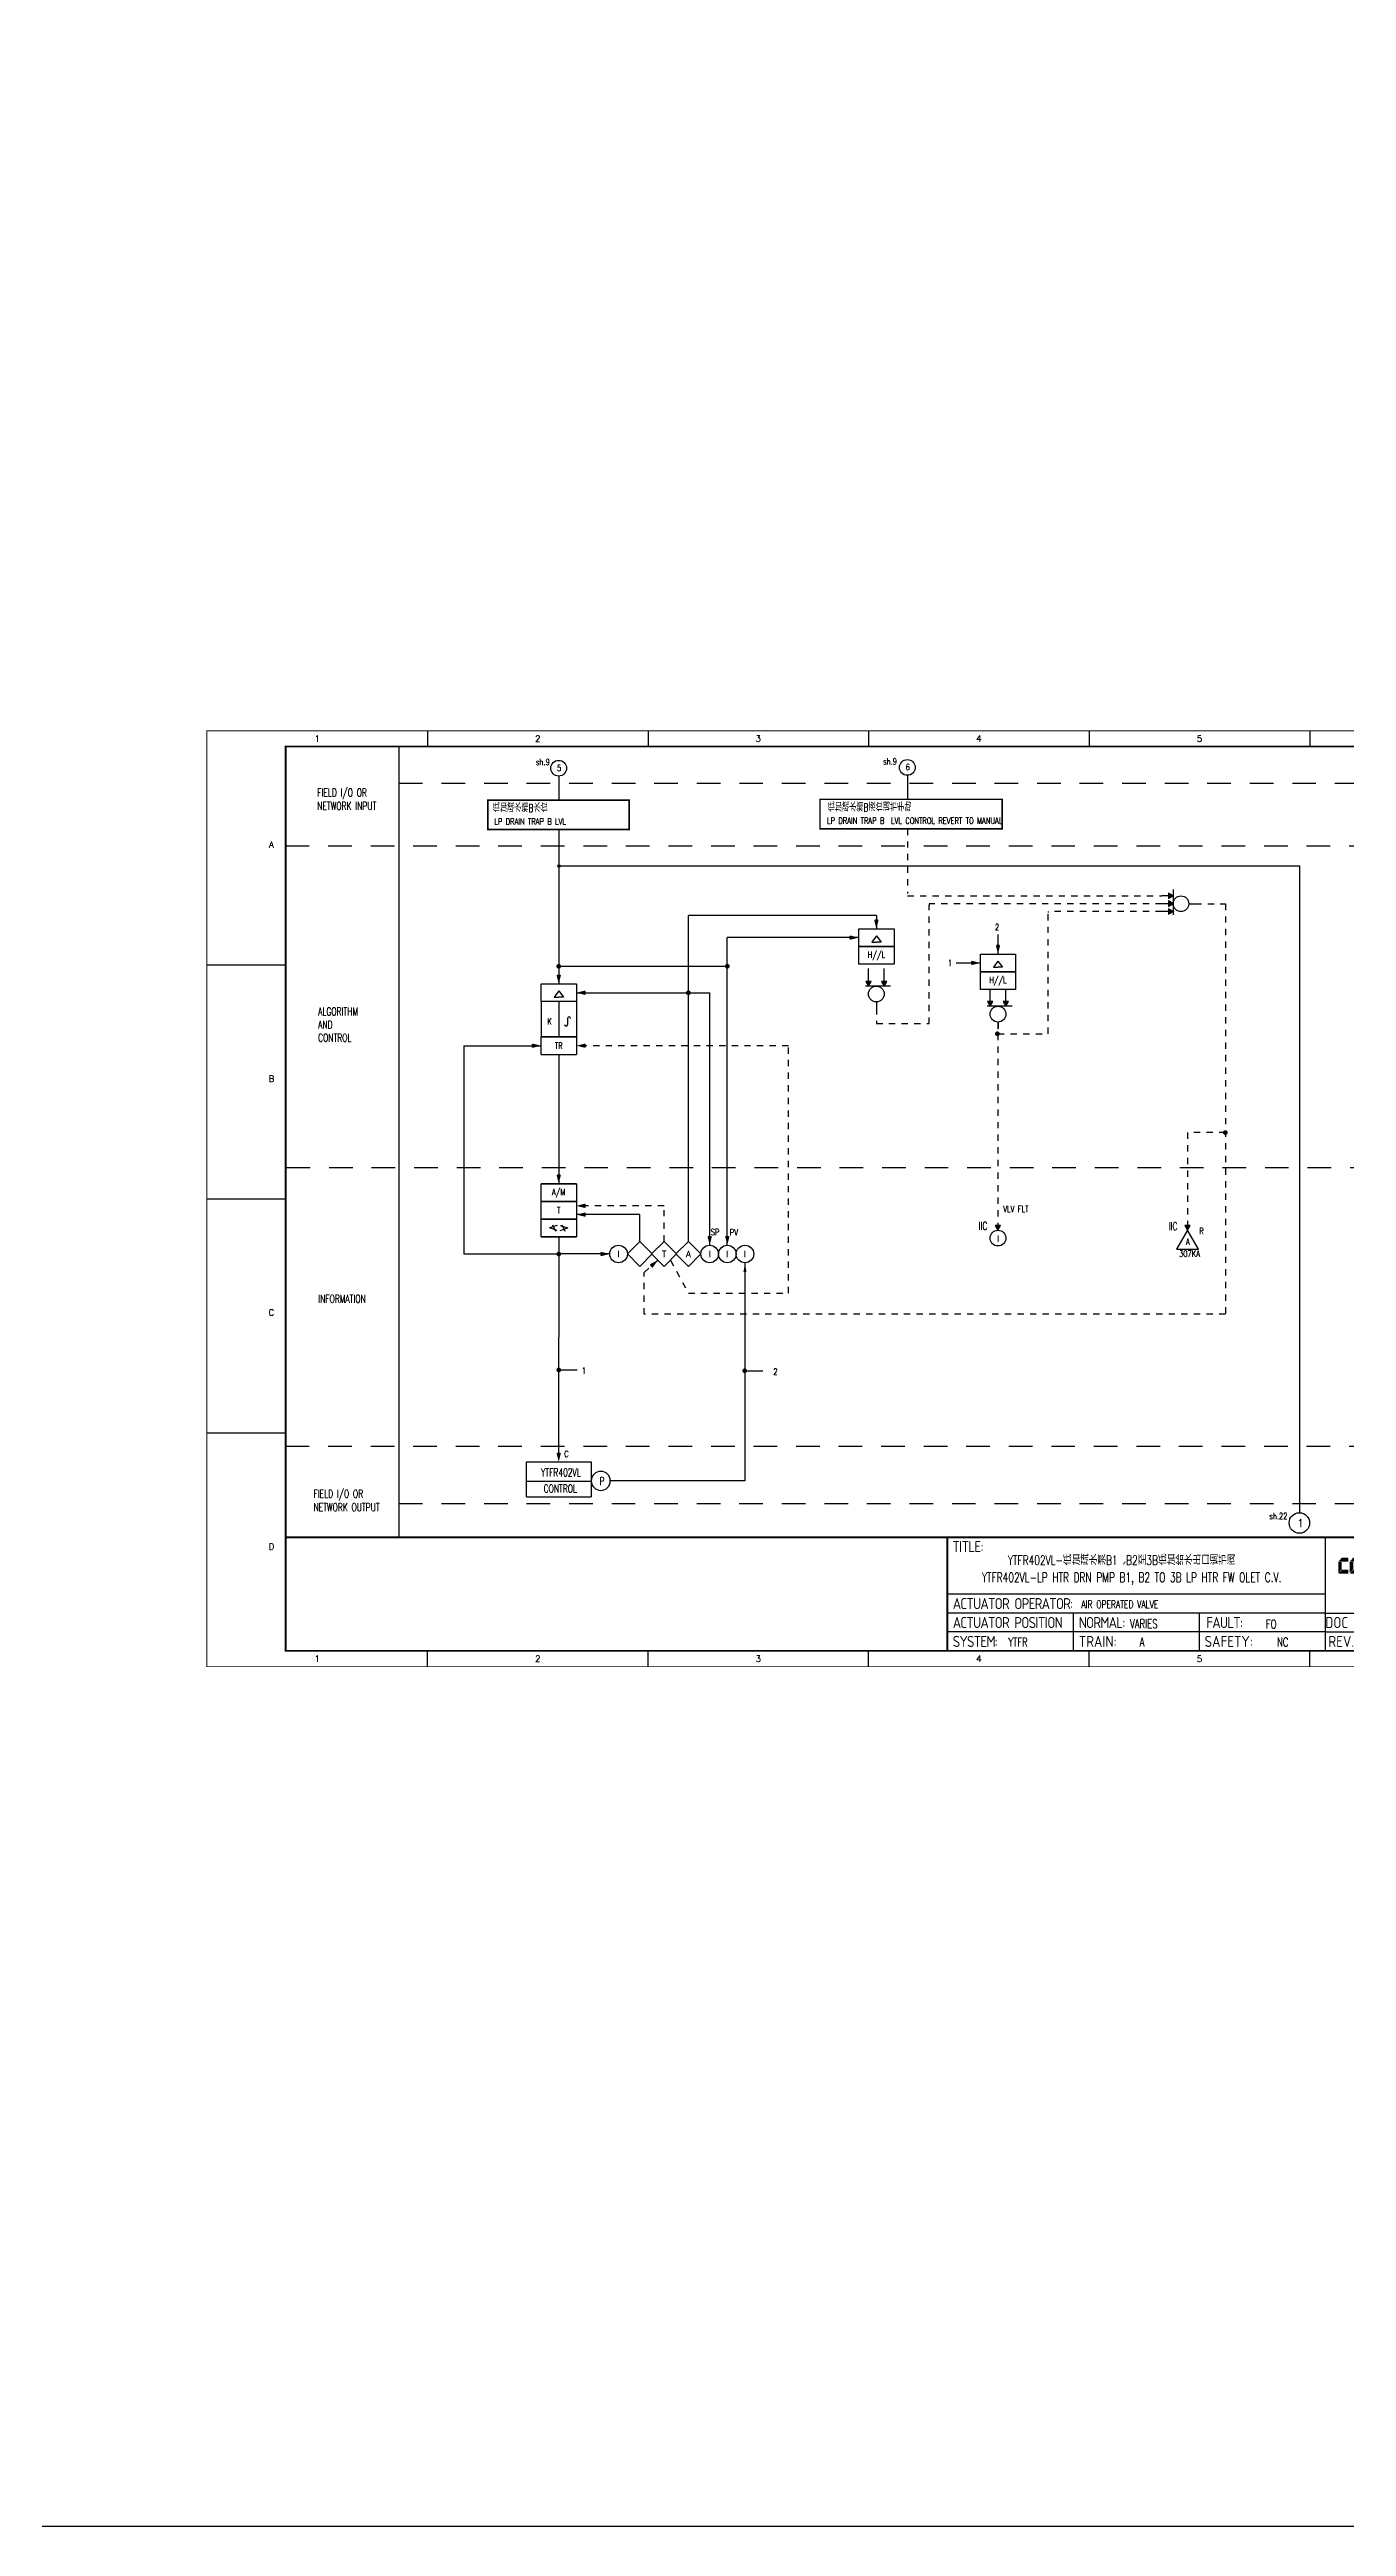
# Model space of a CAD drawing. Header units: millimetres. Extents: x 5560 to 16471, y 4607 to 8234.
# Drawn here: x 10157 to 10569, y 4607 to 5393 of the extents above; entities that cross this region are included whole.
import ezdxf
from ezdxf.enums import TextEntityAlignment as Align

# ---------------------------------------------------------------- set-up
doc = ezdxf.new("R2010")
doc.units = ezdxf.units.MM
for name, pattern in [('D2', [6, 2, -2, 2]), ('DASHED', [0.75, 0.5, -0.25]), ('JIS_02_0.7', [1.35, 0.75, -0.6])]:
    doc.linetypes.add(name, pattern=pattern)
for name, color, linetype in [('ALARM', 4, 'Continuous'), ('BLOCK', 7, 'Continuous'), ('BORDER', 1, 'Continuous'), ('DASH_2', 6, 'D2'), ('INSTRUMENT', 4, 'Continuous'), ('MLINE', 6, 'Continuous'), ('TEXT', 7, 'Continuous'), ('TITLE', 1, 'Continuous'), ('TK', 7, 'Continuous'), ('图框_外框线', 7, 'Continuous'), ('图框_标题栏文字', 6, 'Continuous')]:
    doc.layers.add(name, color=color, linetype=linetype)
doc.styles.add('ecepdi', font='simhei.ttf', dxfattribs={"width": 0.9})
doc.styles.get("Standard").update_dxf_attribs({"font": 'romans.shx', "width": 0.7, "bigfont": '@0hztxta.shx'})
doc.styles.add('工程字', font='gbenor.shx', dxfattribs={"bigfont": 'gbcbig.shx'})

# ---------------------------------------------------------------- blocks, each defined once
blk = doc.blocks.new('USR16')
at = {"layer": 'MLINE', "color": 255}
blk.add_lwpolyline([(0, 0, 0, 2, 0), (0, 4, 1, 1, 0)], format="xyseb", dxfattribs=at)
blk = doc.blocks.new('*X86')
at = {"color": 0}
for p, q in [((207.5, 342.2), (207.6, 342.2)), ((207.5, 342), (207.5, 342)), ((207.5, 341.9), (207.5, 341.9)), ((207.6, 342.3), (207.7, 342.4)), ((207.6, 341.8), (207.9, 342.1)), ((207.6, 342), (207.7, 342.1)), ((207.6, 342.1), (207.6, 342.1)), ((207.6, 341.8), (207.6, 341.8)), ((207.6, 341.7), (207.6, 341.7)), ((207.7, 341.6), (207.9, 341.8)), ((207.7, 341.8), (207.8, 341.8)), ((207.8, 342.4), (207.8, 342.5)), ((207.8, 342.3), (207.9, 342.4)), ((207.8, 341.6), (207.8, 341.6)), ((207.9, 342.4), (208, 342.5)), ((207.9, 342.3), (207.9, 342.3)), ((207.9, 342.1), (208, 342.2)), ((207.9, 342), (207.9, 342)), ((207.9, 341.8), (208, 341.9)), ((207.9, 341.7), (208, 341.8)), ((207.9, 341.5), (207.9, 341.6)), ((208, 342.4), (208.1, 342.5)), ((208, 342.1), (208.1, 342.2)), ((208, 341.5), (208, 341.6)), ((208.1, 342.3), (208.2, 342.4)), ((208.1, 342), (208.2, 342.1)), ((208.1, 341.9), (208.2, 342)), ((208.2, 342.4), (208.2, 342.4)), ((208.2, 342.2), (208.2, 342.3)), ((208.2, 341.8), (208.2, 341.8)), ((208.2, 341.6), (208.4, 341.8)), ((208.2, 341.7), (208.2, 341.7)), ((208.2, 341.5), (208.2, 341.6)), ((208.3, 342.4), (208.3, 342.4)), ((208.3, 342.1), (208.4, 342.2)), ((208.3, 341.8), (208.4, 342)), ((208.4, 342.3), (208.4, 342.3)), ((208.5, 342.1), (208.5, 342.1)), ((208.5, 342), (208.5, 342)), ((208.5, 341.8), (208.5, 341.8))]:
    blk.add_line(p, q, dxfattribs=at)
blk = doc.blocks.new('*X85')
at = {"color": 0}
for p, q in [((207.5, 342.2), (207.6, 342.2)), ((207.5, 341.9), (207.6, 341.9)), ((207.5, 341.8), (208.5, 341.8)), ((207.6, 342.3), (208.4, 342.3)), ((207.6, 342.1), (207.6, 342.1)), ((207.6, 341.7), (207.6, 341.7)), ((207.7, 342.4), (207.9, 342.4)), ((207.7, 341.6), (207.9, 341.6)), ((207.8, 342.1), (207.9, 342.1)), ((207.9, 342.2), (208.2, 342.2)), ((207.9, 341.9), (208.2, 341.9)), ((208.2, 342.4), (208.3, 342.4)), ((208.2, 341.7), (208.4, 341.7)), ((208.2, 341.6), (208.3, 341.6)), ((208.4, 342.2), (208.5, 342.2)), ((208.4, 341.9), (208.5, 341.9))]:
    blk.add_line(p, q, dxfattribs=at)
blk = doc.blocks.new('*X84')
at = {"color": 0}
for p, q in [((207.5, 342), (207.625, 342)), ((207.9, 342), (208.175, 342)), ((208.45, 342), (208.5, 342))]:
    blk.add_line(p, q, dxfattribs=at)
blk = doc.blocks.new('*X83')
at = {"color": 0}
for p, q in [((207.625, 341.75), (207.625, 341.825)), ((207.825, 342.375), (207.9, 342.375))]:
    blk.add_line(p, q, dxfattribs=at)
blk = doc.blocks.new('*X82')
at = {"color": 0}
for p, q in [((207.5, 342.1), (207.6, 342.1)), ((207.5, 341.8), (207.6, 341.8)), ((207.6, 342.1), (207.6, 342.3)), ((207.6, 342.1), (207.8, 342.1)), ((207.6, 341.8), (207.6, 342)), ((207.6, 341.8), (207.8, 341.8)), ((207.6, 341.7), (207.6, 341.8)), ((207.7, 342.4), (207.8, 342.4)), ((207.8, 341.6), (207.8, 341.6)), ((207.9, 342.4), (207.9, 342.5)), ((207.9, 342.4), (208.1, 342.4)), ((207.9, 342.1), (207.9, 342.3)), ((207.9, 342.1), (208.1, 342.1)), ((207.9, 341.8), (207.9, 342)), ((207.9, 341.8), (208.1, 341.8)), ((207.9, 341.6), (207.9, 341.8)), ((207.9, 341.6), (208.1, 341.6)), ((208.2, 342.4), (208.2, 342.5)), ((208.2, 342.4), (208.3, 342.4)), ((208.2, 342.1), (208.2, 342.3)), ((208.2, 342.1), (208.4, 342.1)), ((208.2, 341.8), (208.2, 342)), ((208.2, 341.8), (208.4, 341.8)), ((208.2, 341.6), (208.2, 341.8)), ((208.2, 341.6), (208.2, 341.6)), ((208.4, 342.1), (208.4, 342.2)), ((208.4, 342.1), (208.5, 342.1)), ((208.4, 341.8), (208.4, 342)), ((208.4, 341.8), (208.5, 341.8))]:
    blk.add_line(p, q, dxfattribs=at)
blk = doc.blocks.new('USR06')
at = {"layer": 'MLINE'}
blk.add_circle((0, 0), 0.5, dxfattribs=at)
for name in ['*X86', '*X82', '*X85', '*X84', '*X83']:
    blk.add_blockref(name, (-208, -342), dxfattribs=at)
blk = doc.blocks.new('INS00')
at = {"layer": 'INSTRUMENT', "color": 0}
blk.add_lwpolyline([(6, 0, 1), (-6, 0, 1)], format="xyb", close=True, dxfattribs=at)
at = {"layer": 'INSTRUMENT', "flags": 1}
for tag, p in [('INSNAM', (0, 9)), ('INSDGN', (0, -9)), ('INSSUP', (0, -15)), ('INSTYP', (0, -12)), ('INSMAN', (0, -18)), ('INSREM', (0, -21))]:
    blk.add_attdef(tag, text='', height=3, dxfattribs=at).set_placement(p, align=Align.TOP_CENTER)
at = {"layer": 'INSTRUMENT', "width": 0.7}
for tag, p in [('INSIDE', (0, 2)), ('INSSYS', (0, -2))]:
    blk.add_attdef(tag, text='', height=2.5, dxfattribs=at).set_placement(p, align=Align.MIDDLE)
for tag, p in [('INSHH', (6, 3.5)), ('INSL', (6, -3)), ('INSLL', (6, -6))]:
    blk.add_attdef(tag, p, '', height=2.5, dxfattribs=at)
at = {"layer": 'INSTRUMENT', "linetype": 'DASHED', "width": 0.7}
blk.add_attdef('INSH', (6, 0.5), '', height=2.5, dxfattribs=at)
blk = doc.blocks.new('DOT')
at = {"const_width": 0.5}
blk.add_lwpolyline([(-0.25, 0, 1), (0.25, 0, 1)], format="xyb", close=True, dxfattribs=at)
blk = doc.blocks.new('huo')
at = {"layer": 'BORDER'}
for points in [[(-72.15, 909.27), (-73.65, 910.13), (-73.65, 908.4)], [(-72.15, 904.27), (-73.65, 905.13), (-73.65, 903.4)]]:
    blk.add_hatch(color=256, dxfattribs=at).paths.add_polyline_path(points)
for p, q in [((-72.15, 909.27), (-75.75, 909.27)), ((-72.15, 904.27), (-75.75, 904.27)), ((-72.15, 911.28), (-72.15, 903.28)), ((-67.15, 906.77), (-65.15, 906.77))]:
    blk.add_line(p, q, dxfattribs=at)
for points in [[(-72.15, 909.27), (-73.65, 910.13), (-73.65, 908.4)], [(-72.15, 904.27), (-73.65, 905.13), (-73.65, 903.4)]]:
    blk.add_lwpolyline(points, close=True, dxfattribs=at)
blk.add_circle((-69.65, 906.77), 2.5, dxfattribs=at)
blk = doc.blocks.new('A$C1E0003F3')
h = blk.add_hatch(color=152)
edge = h.paths.add_edge_path()
edge.add_ellipse((5.15, 4.41), major_axis=(0, 0.211), ratio=0.769231, start_angle=-90, end_angle=0)
edge.add_line((5.15, 4.62), (3.22, 4.62))
edge.add_line((3.22, 4.62), (2.09, 3.35))
edge.add_line((2.09, 3.35), (5.32, 3.35))
edge.add_line((5.32, 3.35), (5.32, 4.41))
h.paths.add_polyline_path([(3.22, 3.23), (2.09, 3.23), (2.09, -0.36), (3.22, 0.91)])
edge = h.paths.add_edge_path()
edge.add_line((5.32, 0.81), (3.27, 0.81))
edge.add_line((3.27, 0.81), (2.13, -0.46))
edge.add_line((2.13, -0.46), (5.15, -0.46))
edge.add_ellipse((5.15, -0.25), major_axis=(0, 0.211), ratio=0.769231, start_angle=180, end_angle=270)
edge.add_line((5.32, -0.25), (5.32, 0.81))
h = blk.add_hatch(color=152)
edge = h.paths.add_edge_path()
edge.add_ellipse((8.78, 4.41), major_axis=(0, 0.211), ratio=0.769231, start_angle=-90, end_angle=0)
edge.add_line((8.78, 4.62), (6.84, 4.62))
edge.add_line((6.84, 4.62), (5.71, 3.35))
edge.add_line((5.71, 3.35), (8.94, 3.35))
edge.add_line((8.94, 3.35), (8.94, 4.41))
h.paths.add_polyline_path([(6.84, 3.23), (5.71, 3.23), (5.71, -0.36), (6.84, 0.91)])
edge = h.paths.add_edge_path()
edge.add_ellipse((8.78, 2.49), major_axis=(0, 0.211), ratio=0.769231, start_angle=-90, end_angle=0)
edge.add_line((8.78, 2.7), (7.22, 2.7))
edge.add_line((7.22, 2.7), (7.22, 1.44))
edge.add_line((7.22, 1.44), (8.78, 1.44))
edge.add_ellipse((8.78, 1.65), major_axis=(0, 0.211), ratio=0.769231, start_angle=180, end_angle=270)
edge.add_line((8.94, 1.65), (8.94, 2.49))
edge = h.paths.add_edge_path()
edge.add_line((8.94, 0.81), (6.89, 0.81))
edge.add_line((6.89, 0.81), (5.75, -0.46))
edge.add_line((5.75, -0.46), (8.78, -0.46))
edge.add_ellipse((8.78, -0.25), major_axis=(0, 0.211), ratio=0.769231, start_angle=180, end_angle=270)
edge.add_line((8.94, -0.25), (8.94, 0.81))
h = blk.add_hatch(color=1)
edge = h.paths.add_edge_path()
edge.add_line((12.48, 4.62), (9.46, 4.62))
edge.add_ellipse((9.46, 4.41), major_axis=(0, 0.211), ratio=0.769231, start_angle=0, end_angle=90)
edge.add_line((9.3, 4.41), (9.3, 3.35))
edge.add_line((9.3, 3.35), (11.35, 3.35))
edge.add_line((11.35, 3.35), (12.48, 4.62))
h.paths.add_polyline_path([(12.57, 4.56), (11.38, 3.23), (11.38, 0.93), (12.57, 0.93)])
edge = h.paths.add_edge_path()
edge.add_line((11.03, 2.7), (9.46, 2.7))
edge.add_ellipse((9.46, 2.49), major_axis=(0, 0.211), ratio=0.769231, start_angle=0, end_angle=90)
edge.add_line((9.3, 2.49), (9.3, 1.65))
edge.add_ellipse((9.46, 1.65), major_axis=(0, 0.211), ratio=0.769231, start_angle=90, end_angle=180)
edge.add_line((9.46, 1.44), (11.03, 1.44))
edge.add_line((11.03, 1.44), (11.03, 2.7))
h = blk.add_hatch(color=1)
edge = h.paths.add_edge_path()
edge.add_line((12.58, 0.79), (9.3, 0.79))
edge.add_line((9.3, 0.79), (9.3, -0.27))
edge.add_ellipse((9.46, -0.27), major_axis=(0, 0.211), ratio=0.769231, start_angle=90, end_angle=180)
edge.add_line((9.46, -0.48), (11.43, -0.48))
edge.add_line((11.43, -0.48), (12.58, 0.79))
h = blk.add_hatch(color=152)
edge = h.paths.add_edge_path()
edge.add_ellipse((16.11, 4.41), major_axis=(0, 0.211), ratio=0.769231, start_angle=-90, end_angle=0)
edge.add_line((16.11, 4.62), (14.14, 4.62))
edge.add_line((14.14, 4.62), (13, 3.35))
edge.add_line((13, 3.35), (16.27, 3.35))
edge.add_line((16.27, 3.35), (16.27, 4.41))
h.paths.add_polyline_path([(14.14, 3.23), (13, 3.23), (13, -0.36), (14.14, 0.91)])
edge = h.paths.add_edge_path()
edge.add_line((16.27, 0.81), (14.18, 0.81))
edge.add_line((14.18, 0.81), (13.04, -0.46))
edge.add_line((13.04, -0.46), (16.03, -0.46))
edge.add_ellipse((16.03, -0.15), major_axis=(0, 0.316), ratio=0.769231, start_angle=180, end_angle=270)
edge.add_line((16.27, -0.15), (16.27, 0.81))
at = {"layer": 'TITLE', "color": 7, "style": 'ecepdi'}
for s, p in [('中', (16.92, 1.94)), ('国', (20.09, 2)), ('电', (23.25, 1.99)), ('力', (26.39, 1.96)), ('工', (29.53, 1.95)), ('程', (32.71, 1.98)), ('顾', (35.9, 1.98)), ('问', (39.09, 1.94)), ('集', (42.26, 1.98)), ('团', (45.42, 2.01)), ('华', (17.24, -4.31)), ('东', (20.45, -4.29)), ('电', (23.62, -4.35)), ('力', (26.75, -4.32)), ('设', (29.92, -4.3)), ('计', (33.05, -4.31)), ('院', (36.26, -4.29)), ('有', (39.41, -4.29)), ('限', (42.57, -4.32)), ('公', (45.78, -4.38)), ('司', (48.91, -4.35))]:
    blk.add_text(s, height=2.2, dxfattribs=at).set_placement(p)
at = {"layer": 'TITLE', "color": 7, "style": 'ecepdi', "width": 0.975}
for s, p in [('E', (17.58, 0.02)), ('A', (18.29, 0.03)), ('S', (19, 0.03)), ('T', (19.7, 0.03)), ('C', (21.1, 0.09)), ('H', (21.77, 0.09)), ('I', (22.46, 0.09)), ('N', (23.17, 0.1)), ('A', (23.86, 0.1)), ('E', (25.35, 0.09)), ('L', (26.05, 0.11)), ('E', (26.76, 0.1)), ('C', (27.46, 0.12)), ('T', (28.18, 0.11)), ('R', (28.87, 0.1)), ('I', (29.57, 0.11)), ('C', (30.28, 0.1)), ('P', (31.64, 0.09)), ('O', (32.32, 0.08)), ('W', (33.03, 0.08)), ('E', (33.72, 0.08)), ('R', (34.42, 0.09)), ('D', (35.81, 0.1)), ('E', (36.52, 0.1)), ('S', (37.2, 0.1)), ('I', (37.91, 0.09)), ('G', (38.68, 0.11)), ('N', (39.38, 0.09)), ('I', (40.72, 0.07)), ('N', (41.43, 0.08)), ('S', (42.14, 0.08)), ('T', (42.83, 0.08)), ('I', (43.52, 0.09)), ('T', (44.22, 0.07)), ('U', (44.93, 0.07)), ('T', (45.63, 0.08)), ('E', (46.34, 0.09)), ('C', (47.76, 0.11)), ('O', (48.48, 0.1)), ('L', (50.56, 0.1)), ('T', (51.27, 0.1)), ('D', (51.96, 0.1)), ('O', (17.67, -6.18)), ('OF', (18.01, -6.2)), ('F', (18.37, -6.2)), ('C', (19.8, -6.19)), ('H', (20.47, -6.19)), ('I', (21.15, -6.19)), ('N', (21.87, -6.18)), ('A', (22.56, -6.18)), ('P', (23.98, -6.2)), ('O', (24.66, -6.21)), ('W', (25.36, -6.21)), ('E', (26.06, -6.21)), ('R', (26.75, -6.2)), ('E', (28.19, -6.24)), ('N', (28.91, -6.27)), ('G', (29.62, -6.26)), ('I', (30.32, -6.27)), ('N', (31.02, -6.27)), ('E', (31.7, -6.28)), ('E', (32.41, -6.27)), ('R', (33.1, -6.24)), ('I', (33.81, -6.24)), ('N', (34.51, -6.26)), ('G', (35.2, -6.24)), ('C', (36.61, -6.19)), ('O', (37.3, -6.21)), ('N', (38, -6.2)), ('S', (38.71, -6.21)), ('U', (39.41, -6.18)), ('L', (40.11, -6.18)), ('T', (40.81, -6.19)), ('I', (41.51, -6.21)), ('N', (42.2, -6.21)), ('G', (42.91, -6.17)), ('G', (44.29, -6.2)), ('R', (45, -6.21)), ('O', (45.69, -6.22)), ('U', (46.39, -6.2)), ('P', (47.1, -6.23)), ('.', (49.23, 0.1)), (',', (49.87, 0.1)), ('.', (52.72, 0.11))]:
    blk.add_text(s, height=1, dxfattribs=at).set_placement(p, align=Align.MIDDLE_CENTER)
blk = doc.blocks.new('A$C4C92442A')
at = {"color": 4}
blk.add_line((60.97, 292.06), (60.97, 41.06), dxfattribs=at)
for p, q in [((70, 297), (70, 292)), ((140, 297), (140, 292)), ((210, 297), (210, 292)), ((280, 297), (280, 292)), ((350, 297), (350, 292)), ((420, 297), (420, 292)), ((0, 222.75), (25, 222.75)), ((420, 222.75), (415, 222.75)), ((0, 148.5), (25, 148.5)), ((420, 148.5), (415, 148.5)), ((0, 74.25), (25, 74.25)), ((420, 74.25), (415, 74.25)), ((70, 0), (70, 5)), ((140, 0), (140, 5)), ((210, 0), (210, 5)), ((280, 0), (280, 5)), ((350, 0), (350, 5))]:
    blk.add_line(p, q)
at = {"layer": 'MLINE', "color": 4}
blk.add_line((60.97, 292), (60.97, 41.47), dxfattribs=at)
at = {"layer": 'MLINE', "color": 4, "linetype": 'JIS_02_0.7', "ltscale": 10}
for p, q in [((60.98, 280.37), (414.21, 280.37)), ((25, 260.5), (415, 260.5)), ((25.3, 158.43), (414.81, 158.43)), ((25, 69.96), (415, 69.96)), ((60.97, 51.77), (415.31, 51.77))]:
    blk.add_line(p, q, dxfattribs=at)
at = {"layer": '图框_外框线'}
for p, q in [((355, 5), (355, 41)), ((355, 23), (235, 23)), ((355, 17), (235, 17)), ((275, 11), (275, 17)), ((315, 11), (315, 17)), ((355, 17), (415, 17)), ((370, 11), (370, 17)), ((355, 11), (235, 11)), ((355, 11), (235, 11)), ((275, 5), (275, 11)), ((315, 5), (315, 11)), ((355, 11), (415, 11)), ((375, 5), (375, 11))]:
    blk.add_line(p, q, dxfattribs=at)
for points, const_width in [([(0, 0), (420, 0), (420, 297), (0, 297)], 0.3), ([(25, 5), (415, 5), (415, 292), (25, 292)], 0.6)]:
    blk.add_lwpolyline(points, close=True, dxfattribs=dict(at, const_width=const_width))
at = {"layer": '图框_外框线', "const_width": 0.6}
blk.add_lwpolyline([(235, 41), (25, 41)], dxfattribs=at)
at = {"layer": '图框_外框线'}
blk.add_lwpolyline([(415, 41, 0.6, 0.6, 0), (235, 41, 0.6, 0.6, 0), (235, 5, 0, 0, 0)], format="xyseb", dxfattribs=at)
blk.add_blockref('A$C1E0003F3', (356.94, 29.95))
at = {"layer": 'MLINE', "color": 4, "char_height": 2.5, "width": 31.8959, "attachment_point": 1}
for s, insert in [('FIELD I/O OR', (35.03, 278.64)), ('NETWORK INPUT', (35.03, 274.39)), ('ALGORITHM\\PAND\\PCONTROL', (35.32, 209.16)), ('INFORMATION', (35.35, 117.98)), ('FIELD I/O OR', (33.84, 56.09)), ('NETWORK OUTPUT', (33.84, 51.84))]:
    blk.add_mtext(s, dxfattribs=dict(at, insert=insert))
at = {"layer": 'TK', "color": 3}
for s, p in [('1', (35, 294.5)), ('2', (105, 294.5)), ('3', (175, 294.5)), ('4', (245, 294.5)), ('5', (315, 294.5)), ('6', (385, 294.5)), ('1', (35, 2.5)), ('2', (105, 2.5)), ('3', (175, 2.5)), ('4', (245, 2.5)), ('5', (315, 2.5)), ('6', (385, 2.5))]:
    blk.add_text(s, height=2, dxfattribs=at).set_placement(p, align=Align.MIDDLE)
for s, p in [('A', (20.5, 259.88)), ('A', (418, 259.88)), ('B', (20.5, 185.62)), ('B', (418, 185.62)), ('C', (20.5, 111.38)), ('C', (418, 111.38)), ('D', (20.5, 37.12)), ('D', (418, 37.12))]:
    blk.add_text(s, height=2, dxfattribs=at).set_placement(p, align=Align.CENTER)
at = {"layer": '图框_标题栏文字', "char_height": 3.5, "style": '工程字'}
for s, insert, width, attachment_point in [('{\\T0.9; TITLE:}', (234.86, 38.09), 14.2249, 4), ('{\\T0.9; ACTUATOR OPERATOR:}', (235, 20), 40, 4), ('{\\T0.9; ACTUATOR POSITION}', (235, 14), 45, 4), ('{\\T0.9; NORMAL:}', (275, 14), 18.2557, 4), ('{\\T0.9; FAULT:}', (315.44, 14), 15, 4), ('DOC NO.', (362.5, 14), 15, 5), ('{\\T0.9; SYSTEM:}', (235, 8), 17.9526, 4), ('{\\T0.9; }TRAIN: ', (275, 8), 17.6638, 4), ('SAFETY:', (324.3, 8), 22.3993, 5), ('REV.', (360, 8), 10, 5), ('SHEET:', (382.42, 8), 20, 5)]:
    blk.add_mtext(s, dxfattribs=dict(at, insert=insert, width=width, attachment_point=attachment_point))

msp = doc.modelspace()

# ---------------------------------------------------------------- hatches: boundary and pattern name
h = msp.add_hatch(color=0)
edge = h.paths.add_edge_path()
edge.add_arc((10318.73, 5133.83), 0.55, 0, 360)
for points in [[(10458.12, 5018.25), (10458.98, 5019.75), (10457.25, 5019.75)], [(10518.27, 5018.25), (10519.13, 5019.75), (10517.4, 5019.75)]]:
    msp.add_hatch(color=256).paths.add_polyline_path(points)
at = {"layer": 'BORDER'}
for points in [[(10513.69, 5124.36), (10512.19, 5125.23), (10512.19, 5123.5)], [(10513.69, 5121.86), (10512.19, 5122.73), (10512.19, 5121)], [(10513.69, 5119.36), (10512.19, 5120.23), (10512.19, 5118.5)]]:
    msp.add_hatch(color=256, dxfattribs=at).paths.add_polyline_path(points)

# ---------------------------------------------------------------- linework, layer by layer
at = {"color": 0}
for p, q in [((10318.74, 5162.35), (10318.74, 5154.75)), ((10429.39, 5162.6), (10429.39, 5155)), ((10341.08, 5145.41), (10341.08, 5154.75)), ((10459.45, 5145.66), (10459.45, 5155)), ((10341.08, 5145.41), (10296.21, 5145.41)), ((10318.74, 5010.71), (10318.74, 4984.32)), ((10377.84, 5007.91), (10377.84, 4938.69)), ((10318.74, 4947.71), (10318.74, 4984.32)), ((10308.55, 4938.63), (10329.06, 4938.63)), ((10377.84, 4938.69), (10335.11, 4938.69)), ((10308.55, 4933.64), (10329.06, 4933.64))]:
    msp.add_line(p, q, dxfattribs=at)
at = {"linetype": 'D2'}
for p, q in [((10530.28, 5049.22), (10518.27, 5049.22)), ((10518.27, 5049.22), (10518.27, 5019.75))]:
    msp.add_line(p, q, dxfattribs=at)
for points in [[(7160.94, 8068.2), (15336.96, 8068.2), (15336.96, 4606.91), (7160.94, 4606.91)], [(10458.12, 5018.25), (10458.98, 5019.75), (10457.25, 5019.75)], [(10518.27, 5018.25), (10519.13, 5019.75), (10517.4, 5019.75)]]:
    msp.add_lwpolyline(points, close=True)
at = {"color": 0, "const_width": 0.5}
for points in [[(10296.21, 5154.75), (10341.08, 5154.75), (10341.08, 5145.41), (10296.21, 5145.41), (10296.21, 5154.75)], [(10401.66, 5155), (10459.45, 5155), (10459.45, 5145.66), (10401.66, 5145.66), (10401.66, 5155)]]:
    msp.add_lwpolyline(points, dxfattribs=at)
at = {"const_width": 0.5}
for points in [[(10318.24, 5102.01, 1), (10319.24, 5102.01, 1)], [(10371.74, 5102.01, 1), (10372.74, 5102.01, 1)], [(10359.38, 5093.61, 1), (10360.38, 5093.61, 1)], [(10457.44, 5080.59, 1), (10458.44, 5080.59, 1)], [(10529.78, 5049.22, 1), (10530.78, 5049.22, 1)], [(10318.24, 5010.71, 1), (10319.24, 5010.71, 1)], [(10318.24, 4973.91, 1), (10319.24, 4973.91, 1)], [(10377.26, 4973.66, 1), (10378.26, 4973.66, 1)]]:
    msp.add_lwpolyline(points, format="xyb", close=True, dxfattribs=at)
at = {"color": 1}
msp.add_lwpolyline([(10521.73, 5012.25), (10518.27, 5018.25), (10514.8, 5012.25)], close=True, dxfattribs=at)
at = {"color": 0}
msp.add_lwpolyline([(10308.55, 4933.64), (10308.55, 4944.76), (10329.06, 4944.76), (10329.06, 4933.64)], dxfattribs=at)
at = {"color": 1}
for centre, radius in [((10318.71, 5164.86), 2.5), ((10429.36, 5165.11), 2.5), ((10553.78, 4925.35), 3.25)]:
    msp.add_circle(centre, radius, dxfattribs=at)
msp.add_circle((10458.12, 5015.75), 2.5)
at = {"layer": 'ALARM', "color": 0}
for points in [[(10344.48, 5006.75), (10340.52, 5010.71), (10344.48, 5014.67), (10348.44, 5010.71)], [(10352.18, 5006.75), (10348.22, 5010.71), (10352.18, 5014.67), (10356.14, 5010.71)], [(10359.88, 5006.75), (10355.92, 5010.71), (10359.88, 5014.67), (10363.84, 5010.71)]]:
    msp.add_lwpolyline(points, close=True, dxfattribs=at)
at = {"layer": 'BLOCK', "color": 0}
for p, q in [((10413.94, 5113.91), (10425.14, 5113.91)), ((10413.94, 5108.31), (10413.94, 5113.91)), ((10425.14, 5113.91), (10425.14, 5108.31)), ((10425.14, 5108.31), (10413.94, 5108.31)), ((10413.94, 5108.31), (10425.14, 5108.31)), ((10413.94, 5102.71), (10413.94, 5108.31)), ((10425.14, 5102.71), (10413.94, 5102.71)), ((10425.14, 5108.31), (10425.14, 5102.71)), ((10452.53, 5105.89), (10463.73, 5105.89)), ((10452.53, 5100.29), (10452.53, 5105.89)), ((10463.73, 5105.89), (10463.73, 5100.29)), ((10313.14, 5096.41), (10324.34, 5096.41)), ((10313.14, 5090.81), (10313.14, 5096.41)), ((10324.34, 5096.41), (10324.34, 5090.81)), ((10463.73, 5100.29), (10452.53, 5100.29)), ((10452.53, 5100.29), (10463.73, 5100.29)), ((10452.53, 5094.69), (10452.53, 5100.29)), ((10463.73, 5094.69), (10452.53, 5094.69)), ((10463.73, 5100.29), (10463.73, 5094.69)), ((10324.34, 5090.81), (10313.14, 5090.81)), ((10313.14, 5079.61), (10324.34, 5079.61)), ((10324.34, 5079.61), (10313.14, 5079.61)), ((10313.14, 5074.01), (10313.14, 5079.61)), ((10324.34, 5079.61), (10324.34, 5074.01)), ((10313.14, 5033), (10324.34, 5033)), ((10313.14, 5033), (10324.34, 5033)), ((10324.34, 5033), (10313.14, 5033)), ((10313.14, 5027.4), (10313.14, 5033)), ((10324.34, 5033), (10324.34, 5027.4)), ((10313.14, 5027.4), (10324.34, 5027.4)), ((10324.34, 5027.4), (10313.14, 5027.4)), ((10313.14, 5027.4), (10324.34, 5027.4)), ((10313.14, 5021.8), (10313.14, 5027.4)), ((10324.34, 5027.4), (10324.34, 5021.8)), ((10313.14, 5021.8), (10324.34, 5021.8)), ((10313.14, 5021.8), (10324.34, 5021.8)), ((10324.34, 5021.8), (10313.14, 5021.8)), ((10313.14, 5016.2), (10313.14, 5021.8)), ((10324.34, 5016.2), (10313.14, 5016.2)), ((10313.14, 5016.2), (10324.34, 5016.2)), ((10324.34, 5021.8), (10324.34, 5016.2))]:
    msp.add_line(p, q, dxfattribs=at)
at = {"layer": 'BORDER'}
for p, q in [((10513.69, 5126.38), (10513.69, 5118.38)), ((10513.69, 5124.36), (10510.1, 5124.36)), ((10513.69, 5121.86), (10510.1, 5121.86)), ((10513.69, 5119.36), (10510.1, 5119.36)), ((10518.69, 5121.86), (10520.69, 5121.86))]:
    msp.add_line(p, q, dxfattribs=at)
for points in [[(10513.69, 5124.36), (10512.19, 5125.23), (10512.19, 5123.5)], [(10513.69, 5121.86), (10512.19, 5122.73), (10512.19, 5121)], [(10513.69, 5119.36), (10512.19, 5120.23), (10512.19, 5118.5)]]:
    msp.add_lwpolyline(points, close=True, dxfattribs=at)
msp.add_circle((10516.19, 5121.86), 2.5, dxfattribs=at)
at = {"layer": 'DASH_2', "color": 0}
for p, q in [((10429.39, 5145.66), (10429.39, 5125.14)), ((10429.39, 5124.35), (10510.1, 5124.36)), ((10510.1, 5121.86), (10436.34, 5121.86)), ((10436.34, 5121.86), (10436.34, 5121.34)), ((10436.34, 5083.81), (10436.34, 5121.34)), ((10510.1, 5119.36), (10474.06, 5119.36)), ((10474.06, 5119.36), (10474.06, 5119.08)), ((10474.06, 5080.58), (10474.06, 5119.08)), ((10520.69, 5121.86), (10530.3, 5121.86)), ((10530.3, 5121.86), (10530.3, 4991.57)), ((10417.04, 5099.3), (10417.04, 5102.71)), ((10422.04, 5099.3), (10422.04, 5102.71)), ((10455.63, 5092.93), (10455.63, 5094.69)), ((10460.63, 5092.93), (10460.63, 5094.69)), ((10419.54, 5088.71), (10419.54, 5083.81)), ((10419.54, 5083.81), (10436.34, 5083.81)), ((10458.12, 5080.59), (10458.12, 5019.75)), ((10458.13, 5084.09), (10458.13, 5080.58)), ((10458.13, 5080.58), (10474.06, 5080.58)), ((10391.64, 5076.81), (10324.34, 5076.81)), ((10391.64, 4998.28), (10391.64, 5076.81)), ((10352.18, 5026), (10324.34, 5026)), ((10352.18, 5014.67), (10352.18, 5026)), ((10345.88, 5004.87), (10350.2, 5008.73)), ((10354.16, 5008.73), (10359.88, 4998.28)), ((10345.88, 4991.57), (10345.88, 5004.87)), ((10530.3, 4991.57), (10345.88, 4991.57)), ((10359.88, 4998.28), (10391.57, 4998.28))]:
    msp.add_line(p, q, dxfattribs=at)
for points in [[(10419.54, 5116.86, 1, 0, 0), (10419.54, 5113.91, 0, 0, 0)], [(10410.99, 5111.11, 1, 0, 0), (10413.94, 5111.11, 0, 0, 0)], [(10458.13, 5108.85, 1, 0, 0), (10458.13, 5105.89, 0, 0, 0)], [(10449.58, 5103.09, 1, 0, 0), (10452.53, 5103.09, 0, 0, 0)], [(10318.74, 5099.36, 1, 0, 0), (10318.74, 5096.41, 0, 0, 0)], [(10327.29, 5093.61, 1, 0, 0), (10324.34, 5093.61, 0, 0, 0)], [(10310.19, 5076.81, 1, 0, 0), (10313.14, 5076.81, 0, 0, 0)], [(10327.29, 5076.81, 1, 0, 0), (10324.34, 5076.81, 0, 0, 0)], [(10318.74, 5035.95, 1, 0, 0), (10318.74, 5033, 0, 0, 0)], [(10327.29, 5026, 1, 0, 0), (10324.34, 5026, 0, 0, 0)], [(10327.29, 5023.2, 1, 0, 0), (10324.34, 5023.2, 0, 0, 0)], [(10366.64, 5016.46, 1, 0, 0), (10366.64, 5013.51, 0, 0, 0)], [(10372.24, 5016.46, 1, 0, 0), (10372.24, 5013.51, 0, 0, 0)], [(10331.97, 5010.71, 1, 0, 0), (10334.92, 5010.71, 0, 0, 0)], [(10348.04, 5006.72, 1, 0, 0), (10350.2, 5008.73, 0, 0, 0)], [(10377.84, 5004.95, 1, 0, 0), (10377.84, 5007.91, 0, 0, 0)], [(10318.74, 4947.71, 1, 0, 0), (10318.74, 4944.76, 0, 0, 0)]]:
    msp.add_lwpolyline(points, format="xyseb", dxfattribs=at)
at = {"layer": 'INSTRUMENT', "color": 0}
for p, q in [((10419.54, 5111.67), (10418.07, 5109.71)), ((10418.07, 5109.71), (10419.54, 5109.71)), ((10419.54, 5111.67), (10421.01, 5109.71)), ((10421.01, 5109.71), (10419.54, 5109.71)), ((10458.13, 5103.65), (10456.66, 5101.69)), ((10456.66, 5101.69), (10458.13, 5101.69)), ((10458.13, 5103.65), (10459.6, 5101.69)), ((10459.6, 5101.69), (10458.13, 5101.69)), ((10318.74, 5094.17), (10317.27, 5092.21)), ((10318.74, 5094.17), (10320.21, 5092.21)), ((10313.14, 5090.81), (10313.14, 5079.61)), ((10317.27, 5092.21), (10318.74, 5092.21)), ((10320.21, 5092.21), (10318.74, 5092.21)), ((10318.74, 5090.81), (10318.74, 5079.61)), ((10324.34, 5090.81), (10324.34, 5079.61)), ((10321.54, 5085.49), (10321.54, 5083.53)), ((10313.14, 5074.01), (10324.34, 5074.01)), ((10318.22, 5019.78), (10315.77, 5018.97)), ((10318.22, 5018.15), (10315.77, 5018.97)), ((10316.75, 5019.95), (10317.73, 5017.99)), ((10319.2, 5019.78), (10321.65, 5018.97)), ((10319.2, 5018.15), (10321.65, 5018.97)), ((10319.69, 5019.95), (10320.67, 5017.99))]:
    msp.add_line(p, q, dxfattribs=at)
for points in [[(10344.48, 5012.43, 0, 0.49, 0), (10344.48, 5011.45, 0, 0, 0), (10344.48, 5010.47, 0, 0, 0)], [(10344.48, 5008.51, 0, 0.49, 0), (10344.48, 5009.49, 0, 0, 0), (10344.48, 5010.47, 0, 0, 0)]]:
    msp.add_lwpolyline(points, format="xyseb", dxfattribs=at)
for centre in [(10337.72, 5010.71), (10366.64, 5010.71), (10372.24, 5010.71), (10377.84, 5010.71)]:
    msp.add_circle(centre, 2.8, dxfattribs=at)
for centre, start, end in [((10322.03, 5085.49), 0, 180), ((10321.05, 5083.53), 180, 0)]:
    msp.add_arc(centre, 0.49, start, end, dxfattribs=at)
at = {"layer": 'MLINE', "color": 0}
for p, q in [((10318.74, 5145.41), (10318.74, 5096.41)), ((10318.74, 5133.84), (10553.88, 5133.84)), ((10553.93, 4928.62), (10553.93, 5133.84)), ((10359.88, 5014.67), (10359.88, 5118.11)), ((10419.54, 5118.11), (10359.88, 5118.11)), ((10419.54, 5118.11), (10419.54, 5113.91)), ((10372.24, 5013.51), (10372.24, 5111.11)), ((10413.94, 5111.11), (10372.24, 5111.11)), ((10458.13, 5112.06), (10458.13, 5105.89)), ((10318.74, 5102.01), (10358.48, 5102.01)), ((10358.48, 5102.01), (10372.24, 5102.01)), ((10444.86, 5103.09), (10452.53, 5103.09)), ((10324.34, 5093.61), (10366.64, 5093.61)), ((10366.64, 5013.51), (10366.64, 5093.61)), ((10288.57, 5076.81), (10313.14, 5076.81)), ((10288.57, 5076.81), (10288.57, 5010.68)), ((10318.74, 5074.01), (10318.74, 5033)), ((10344.48, 5023.2), (10324.34, 5023.2)), ((10344.48, 5014.67), (10344.48, 5023.2)), ((10318.74, 5016.2), (10318.74, 5010.62)), ((10318.72, 5010.63), (10288.67, 5010.63)), ((10334.92, 5010.71), (10318.74, 5010.71)), ((10318.74, 4973.91), (10324.55, 4973.91)), ((10377.76, 4973.66), (10383.56, 4973.66))]:
    msp.add_line(p, q, dxfattribs=at)

# ---------------------------------------------------------------- block references
at = {"rotation": 270}
for p in [(9512.77, 5023.56), (9551.37, 5017.18)]:
    msp.add_blockref('huo', p, dxfattribs=at)
at = {"layer": 'DASH_2', "color": 0, "xscale": 0.7000000000007276, "yscale": 0.7000000000007276, "zscale": 0.7}
for name, p in [('USR06', (10372.24, 5102.01)), ('USR06', (10359.88, 5093.61)), ('USR06', (10458.12, 5080.59)), ('USR16', (10372.24, 5013.51)), ('USR06', (10318.74, 4973.91)), ('DOT', (10377.76, 4973.66))]:
    msp.add_blockref(name, p, dxfattribs=at)
at = {"layer": 'DASH_2', "color": 0, "yscale": 0.7000000000007276, "zscale": 0.7}
for p, xscale, rotation in [((10324.34, 5093.61), -0.7000000000007276, 270), ((10324.34, 5076.81), 0.7000000000007276, 270), ((10324.34, 5076.81), -0.7000000000007276, 270), ((10324.34, 5026), -0.7000000000007276, 270), ((10324.34, 5026), -0.7000000000007276, 270), ((10324.34, 5023.2), -0.7000000000007276, 270), ((10324.34, 5023.2), -0.7000000000007276, 270), ((10350.2, 5008.73), 0.6999999999984068, 130.9473435082727)]:
    msp.add_blockref('USR16', p, dxfattribs=dict(at, xscale=xscale, rotation=rotation))
at = {"layer": 'MLINE', "color": 255}
msp.add_blockref('A$C4C92442A', (10207.07, 4879.76), dxfattribs=at)
at = {"layer": 'MLINE', "color": 0, "yscale": 0.7000000000007276, "zscale": 0.7}
for name, p, xscale in [('USR06', (10318.81, 5133.84), 0.7000000000007276), ('USR16', (10419.54, 5113.91), 0.7000000000007276), ('USR16', (10458.13, 5105.89), 0.7000000000007276), ('USR06', (10318.74, 5102.01), 0.7000000000007276), ('USR16', (10318.74, 5096.41), 0.7000000000007276), ('USR16', (10318.74, 5033), 0.7000000000007276), ('USR16', (10366.64, 5013.51), -0.7000000000007276), ('USR06', (10318.74, 5010.71), 0.7000000000007276), ('USR16', (10318.74, 4944.76), 0.7000000000007276)]:
    msp.add_blockref(name, p, dxfattribs=dict(at, xscale=xscale))
for p, xscale, rotation in [((10413.94, 5111.11), 0.7000000000007276, 90), ((10413.94, 5111.11), 0.7000000000007276, 90), ((10413.94, 5111.11), 0.7000000000007276, 90), ((10452.53, 5103.09), 0.7000000000007276, 90), ((10452.53, 5103.09), 0.7000000000007276, 90), ((10452.53, 5103.09), 0.7000000000007276, 90), ((10324.34, 5093.61), -0.7000000000007276, 270), ((10313.14, 5076.81), 0.7000000000007276, 90), ((10313.14, 5076.81), 0.7000000000007276, 90), ((10313.14, 5076.81), 0.7000000000007276, 90), ((10334.92, 5010.71), 0.7000000000007276, 90)]:
    msp.add_blockref('USR16', p, dxfattribs=dict(at, xscale=xscale, rotation=rotation))
at = {"layer": 'TEXT', "color": 0, "xscale": 0.5040000000008149, "yscale": 0.5040000000008149, "zscale": 0.504}
msp.add_blockref('INS00', (10332.08, 4938.71), dxfattribs=at)

# ---------------------------------------------------------------- texts
at = {"width": 0.7}
msp.add_text('I', height=2, dxfattribs=at).set_placement((10458.15, 5014.62), align=Align.CENTER)
at = {"color": 1, "width": 0.7}
msp.add_text('A', height=2, dxfattribs=at).set_placement((10518.35, 5013.62), align=Align.CENTER)
at = {"width": 0.7}
for s, p in [('YTFR402VL-低加疏水泵B1、B2至3B低加给水出口调节阀', (10461.27, 4912.02)), ('YTFR402VL-LP HTR DRN PMP B1, B2 TO 3B LP HTR FW OLET C.V.', (10453.04, 4906.59))]:
    msp.add_text(s, height=3, dxfattribs=at).set_placement(p)
at = {"color": 0, "attachment_point": 1}
for s, insert, char_height, width in [('sh.9', (10311.49, 5167.82), 2, 73.0067), ('5', (10318.19, 5165.97), 2, 73.0067), ('sh.9', (10421.67, 5168.01), 2, 73.0067), ('6', (10428.83, 5166.22), 2, 73.0067), ('低加疏水箱B水位', (10297.74, 5153.47), 2.5, 73.0067), ('LP DRAIN TRAP B LVL ', (10298.29, 5148.96), 2, 73.0067), ('低加疏水箱B液位调节手动', (10404.05, 5153.67), 2.5, 73.0067), ('LP DRAIN TRAP B  LVL CONTROL REVERT TO MANUAL', (10403.88, 5149.21), 2, 73.0067), ('VLV FLT', (10459.82, 5025.96), 2, 73.0067), ('YTFR402VL', (10313.14, 4942.64), 2.5, 73.0067), ('CONTROL', (10313.95, 4937.51), 2.5, 73.0067), ('P', (10331.65, 4939.9), 2.5, 2.5986), ('sh.22', (10544.23, 4928.52), 2, 73.0067), ('1', (10553.38, 4926.56), 2.5, 73.0067)]:
    msp.add_mtext(s, dxfattribs=dict(at, insert=insert, char_height=char_height, width=width))
at = {"attachment_point": 1}
for s, insert, char_height, width in [('IIC', (10452, 5020.88), 2.5, 4.5039), ('IIC', (10512.32, 5020.79), 2.5, 4.5039), ('R', (10522, 5018.99), 2, 73.0067), ('307KA', (10515.61, 5011.79), 2, 73.0067), ('AIR OPERATED VALVE', (10484.61, 4900.79), 2.5, 33.8052), ('VARIES', (10500.02, 4894.78), 2.8, 8.5983), ('FO', (10543.15, 4894.65), 2.8, 8.5983), ('YTFR', (10461.4, 4888.93), 2.8, 8.5983), ('A', (10503.09, 4888.97), 2.8, 8.5983), ('NC', (10546.68, 4888.97), 2.8, 8.5983)]:
    msp.add_mtext(s, dxfattribs=dict(at, insert=insert, char_height=char_height, width=width))
at = {"layer": 'ALARM', "color": 0}
for s, p in [('T', (10352.18, 5010.71)), ('A', (10359.88, 5010.71))]:
    msp.add_text(s, height=2, dxfattribs=at).set_placement(p, align=Align.MIDDLE)
at = {"layer": 'BLOCK', "color": 0, "width": 0.7}
for s, p in [('2', (10457.84, 5114.48)), ('H//L', (10419.54, 5105.51)), ('1', (10442.9, 5103.07)), ('H//L', (10458.13, 5097.49)), ('K', (10315.81, 5084.51)), ('TR', (10318.74, 5076.81)), ('A/M', (10318.74, 5030.2)), ('T', (10318.74, 5024.6)), ('SP', (10368.36, 5017.67)), ('PV', (10374.31, 5017.54)), ('1', (10326.71, 4973.65)), ('2', (10387.5, 4973.4))]:
    msp.add_text(s, height=2, dxfattribs=at).set_placement(p, align=Align.MIDDLE)
at = {"layer": 'BLOCK', "color": 0, "insert": (10320.48, 4948.28), "char_height": 2, "width": 5.4746, "attachment_point": 1}
msp.add_mtext('C', dxfattribs=at)
at = {"layer": 'INSTRUMENT', "color": 0, "width": 0.7}
for p in [(10337.72, 5010.71), (10366.64, 5010.71), (10372.24, 5010.71), (10377.84, 5010.71)]:
    msp.add_text('I', height=2, dxfattribs=at).set_placement(p, align=Align.MIDDLE)

doc.saveas('drawing.dxf')
